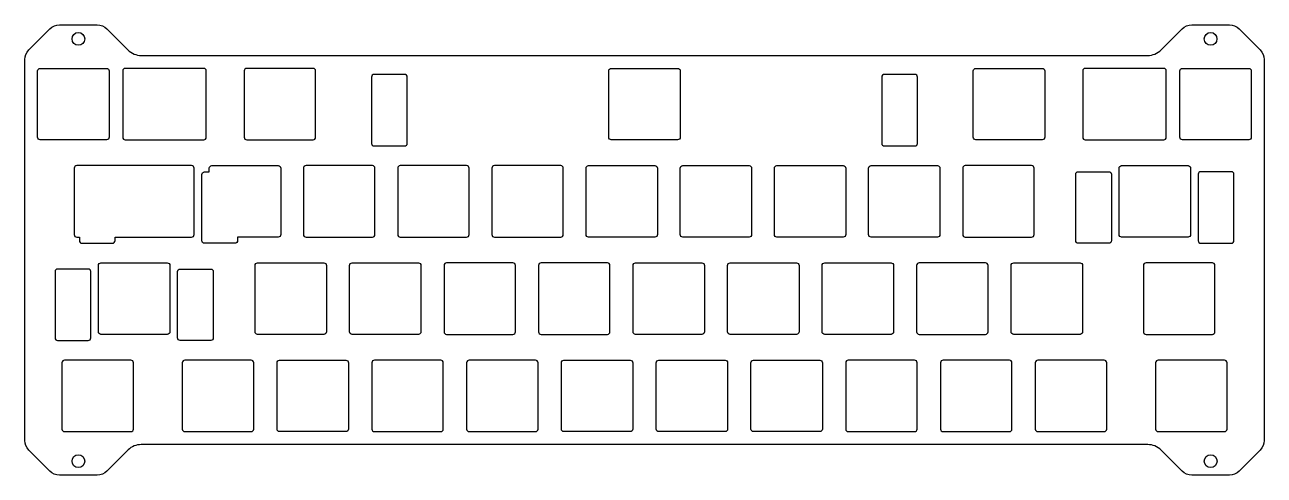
# Model space of a CAD drawing. Header units: millimetres. Extents: x -233 to 10, y -16 to 73.
import ezdxf

# ---------------------------------------------------------------- set-up
doc = ezdxf.new("R2010")
doc.units = ezdxf.units.MM
doc.layers.get('0').update_dxf_attribs({"linetype": 'CONTINUOUS'})

msp = doc.modelspace()

# ---------------------------------------------------------------- linework, layer by layer
for points in [[(-213.15, 67.75, 0.198912), (-210.55, 66.67), (-13.29, 66.67, 0.198912), (-10.69, 67.75), (-6.55, 71.89, -0.198912), (-4.66, 72.67), (2.71, 72.67, -0.198912), (4.6, 71.89), (8.74, 67.75, -0.198912), (9.52, 65.86), (9.52, -8.71, -0.198912), (8.74, -10.6), (4.6, -14.74, -0.198912), (2.71, -15.53), (-4.66, -15.53, -0.198912), (-6.55, -14.74), (-10.69, -10.6, 0.198912), (-13.29, -9.53), (-210.55, -9.53, 0.195722), (-213.11, -10.57, -0.00003), (-213.11, -10.57), (-217.29, -14.74, -0.198912), (-219.18, -15.53), (-226.55, -15.53, -0.198912), (-228.44, -14.74), (-232.58, -10.6, -0.198912), (-233.36, -8.71), (-233.36, 65.86, -0.198912), (-232.58, 67.75), (-228.44, 71.89, -0.198912), (-226.55, 72.67), (-219.18, 72.67, -0.198912), (-217.29, 71.89)], [(-230.84, 50.65), (-230.84, 63.65, -0.414214), (-230.34, 64.15), (-217.34, 64.15, -0.414214), (-216.84, 63.65), (-216.84, 50.65, -0.414214), (-217.34, 50.15), (-230.34, 50.15, -0.414214)], [(-198.29, 50.15, 0.414214), (-197.79, 50.65), (-197.79, 63.65, 0.414214), (-198.29, 64.15), (-213.67, 64.15, 0.414214), (-214.17, 63.65), (-214.17, 50.65, 0.414214), (-213.67, 50.15)], [(-176.86, 50.15, 0.414214), (-176.36, 50.65), (-176.36, 63.65, 0.414214), (-176.86, 64.15), (-189.86, 64.15, 0.414214), (-190.36, 63.65), (-190.36, 50.65, 0.414214), (-189.86, 50.15)], [(-105.42, 50.15), (-118.42, 50.15, -0.414214), (-118.92, 50.65), (-118.92, 63.65, -0.414214), (-118.42, 64.15), (-105.42, 64.15, -0.414214), (-104.92, 63.65), (-104.92, 50.65, -0.414214)], [(-46.98, 64.15), (-33.98, 64.15, -0.414214), (-33.48, 63.65), (-33.48, 50.65, -0.414214), (-33.98, 50.15), (-46.98, 50.15, -0.414214), (-47.48, 50.65), (-47.48, 63.65, -0.414214)], [(-9.67, 63.65, 0.414214), (-10.17, 64.15), (-25.55, 64.15, 0.414214), (-26.05, 63.65), (-26.05, 50.65, 0.414214), (-25.55, 50.15), (-10.17, 50.15, 0.414214), (-9.67, 50.65)], [(6.5, 50.15), (-6.5, 50.15, -0.414214), (-7, 50.65), (-7, 63.65, -0.414214), (-6.5, 64.15), (6.5, 64.15, -0.414214), (7, 63.65), (7, 50.65, -0.414214)], [(-165.42, 49.45, 0.414214), (-164.92, 48.95), (-158.92, 48.95, 0.414214), (-158.42, 49.45), (-158.42, 62.45, 0.414214), (-158.92, 62.95), (-164.92, 62.95, 0.414214), (-165.42, 62.45)], [(-58.42, 62.45, 0.414214), (-58.92, 62.95), (-64.92, 62.95, 0.414214), (-65.42, 62.45), (-65.42, 49.45, 0.414214), (-64.92, 48.95), (-58.92, 48.95, 0.414214), (-58.42, 49.45)], [(-223.19, 45.1, 0.414214), (-223.69, 44.6), (-223.69, 31.6, 0.414214), (-223.19, 31.1), (-222.67, 31.1), (-222.67, 30.4, 0.414214), (-222.17, 29.9), (-216.17, 29.9, 0.414214), (-215.67, 30.4), (-215.67, 31.1), (-200.67, 31.1, 0.414214), (-200.17, 31.6), (-200.17, 44.6, 0.414214), (-200.67, 45.1)], [(-197.2, 43.85), (-197.2, 44.6, -0.414214), (-196.7, 45.1), (-183.7, 45.1, -0.414214), (-183.2, 44.6), (-183.2, 31.6, -0.414214), (-183.7, 31.1), (-191.67, 31.1), (-191.67, 30.4, -0.414214), (-192.17, 29.9), (-198.17, 29.9, -0.414214), (-198.67, 30.4), (-198.67, 43.35, -0.414214), (-198.17, 43.85)], [(-165.25, 31.1, 0.414214), (-164.75, 31.6), (-164.75, 44.6, 0.414214), (-165.25, 45.1), (-178.25, 45.1, 0.414214), (-178.75, 44.6), (-178.75, 31.6, 0.414214), (-178.25, 31.1)], [(-160.29, 31.6, 0.414214), (-159.79, 31.1), (-146.79, 31.1, 0.414214), (-146.29, 31.6), (-146.29, 44.6, 0.414214), (-146.79, 45.1), (-159.79, 45.1, 0.414214), (-160.29, 44.6)], [(-128.34, 31.1, 0.414214), (-127.84, 31.6), (-127.84, 44.6, 0.414214), (-128.34, 45.1), (-141.34, 45.1, 0.414214), (-141.84, 44.6), (-141.84, 31.6, 0.414214), (-141.34, 31.1)], [(-123.38, 31.6), (-123.38, 44.6, -0.414214), (-122.88, 45.1), (-109.88, 45.1, -0.414214), (-109.38, 44.6), (-109.38, 31.6, -0.414214), (-109.88, 31.1), (-122.88, 31.1, -0.414214)], [(-104.93, 31.6), (-104.93, 44.6, -0.414214), (-104.43, 45.1), (-91.43, 45.1, -0.414214), (-90.93, 44.6), (-90.93, 31.6, -0.414214), (-91.43, 31.1), (-104.43, 31.1, -0.414214)], [(-86.47, 31.6), (-86.47, 44.6, -0.414214), (-85.97, 45.1), (-72.97, 45.1, -0.414214), (-72.47, 44.6), (-72.47, 31.6, -0.414214), (-72.97, 31.1), (-85.97, 31.1, -0.414214)], [(-68.02, 31.6), (-68.02, 44.6, -0.414214), (-67.52, 45.1), (-54.52, 45.1, -0.414214), (-54.02, 44.6), (-54.02, 31.6, -0.414214), (-54.52, 31.1), (-67.52, 31.1, -0.414214)], [(-35.56, 44.6, 0.414214), (-36.06, 45.1), (-49.06, 45.1, 0.414214), (-49.56, 44.6), (-49.56, 31.6, 0.414214), (-49.06, 31.1), (-36.06, 31.1, 0.414214), (-35.56, 31.6)], [(-20.41, 43.4), (-20.41, 30.4, -0.414214), (-20.91, 29.9), (-26.91, 29.9, -0.414214), (-27.41, 30.4), (-27.41, 43.4, -0.414214), (-26.91, 43.9), (-20.91, 43.9, -0.414214)], [(-18.91, 31.6), (-18.91, 44.6, -0.414214), (-18.41, 45.1), (-5.41, 45.1, -0.414214), (-4.91, 44.6), (-4.91, 31.6, -0.414214), (-5.41, 31.1), (-18.41, 31.1, -0.414214)], [(3.59, 43.4, 0.414214), (3.09, 43.9), (-2.91, 43.9, 0.414214), (-3.41, 43.4), (-3.41, 30.4, 0.414214), (-2.91, 29.9), (3.09, 29.9, 0.414214), (3.59, 30.4)], [(-226.93, 24.85, 0.414214), (-227.43, 24.35), (-227.43, 11.35, 0.414214), (-226.93, 10.85), (-220.93, 10.85, 0.414214), (-220.43, 11.35), (-220.43, 24.35, 0.414214), (-220.93, 24.85)], [(-218.93, 12.55), (-218.93, 25.55, -0.414214), (-218.43, 26.05), (-205.43, 26.05, -0.414214), (-204.93, 25.55), (-204.93, 12.55, -0.414214), (-205.43, 12.05), (-218.43, 12.05, -0.414214)], [(-203.43, 11.35), (-203.43, 24.35, -0.414214), (-202.93, 24.85), (-196.93, 24.85, -0.414214), (-196.43, 24.35), (-196.43, 11.35, -0.414214), (-196.93, 10.85), (-202.93, 10.85, -0.414214)], [(-174.24, 25.55), (-174.24, 12.55, -0.414214), (-174.74, 12.05), (-187.74, 12.05, -0.414214), (-188.24, 12.55), (-188.24, 25.55, -0.414214), (-187.74, 26.05), (-174.74, 26.05, -0.414214)], [(-169.72, 12.55), (-169.72, 25.55, -0.414214), (-169.22, 26.05), (-156.22, 26.05, -0.414214), (-155.72, 25.55), (-155.72, 12.55, -0.414214), (-156.22, 12.05), (-169.22, 12.05, -0.414214)], [(-137.2, 25.55, 0.414214), (-137.7, 26.05), (-150.7, 26.05, 0.414214), (-151.2, 25.55), (-151.2, 12.55, 0.414214), (-150.7, 12.05), (-137.7, 12.05, 0.414214), (-137.2, 12.55)], [(-132.18, 26.05, 0.414214), (-132.68, 25.55), (-132.68, 12.55, 0.414214), (-132.18, 12.05), (-119.18, 12.05, 0.414214), (-118.68, 12.55), (-118.68, 25.55, 0.414214), (-119.18, 26.05)], [(-100.16, 25.55), (-100.16, 12.55, -0.414214), (-100.66, 12.05), (-113.66, 12.05, -0.414214), (-114.16, 12.55), (-114.16, 25.55, -0.414214), (-113.66, 26.05), (-100.66, 26.05, -0.414214)], [(-82.14, 12.05), (-95.14, 12.05, -0.414214), (-95.64, 12.55), (-95.64, 25.55, -0.414214), (-95.14, 26.05), (-82.14, 26.05, -0.414214), (-81.64, 25.55), (-81.64, 12.55, -0.414214)], [(-77.11, 12.55), (-77.11, 25.55, -0.414214), (-76.61, 26.05), (-63.61, 26.05, -0.414214), (-63.11, 25.55), (-63.11, 12.55, -0.414214), (-63.61, 12.05), (-76.61, 12.05, -0.414214)], [(-58.59, 12.55, 0.414214), (-58.09, 12.05), (-45.09, 12.05, 0.414214), (-44.59, 12.55), (-44.59, 25.55, 0.414214), (-45.09, 26.05), (-58.09, 26.05, 0.414214), (-58.59, 25.55)], [(-26.07, 25.55), (-26.07, 12.55, -0.414214), (-26.57, 12.05), (-39.57, 12.05, -0.414214), (-40.07, 12.55), (-40.07, 25.55, -0.414214), (-39.57, 26.05), (-26.57, 26.05, -0.414214)], [(-0.64, 12.05, 0.414214), (-0.14, 12.55), (-0.14, 25.55, 0.414214), (-0.64, 26.05), (-13.64, 26.05, 0.414214), (-14.14, 25.55), (-14.14, 12.55, 0.414214), (-13.64, 12.05)], [(-212.07, 6.5, 0.414214), (-212.57, 7), (-225.58, 7, 0.414214), (-226.08, 6.5), (-226.08, -6.5, 0.414214), (-225.58, -7), (-212.57, -7, 0.414214), (-212.07, -6.5)], [(-189, -7, 0.414214), (-188.5, -6.5), (-188.5, 6.5, 0.414214), (-189, 7), (-202, 7, 0.414214), (-202.5, 6.5), (-202.5, -6.5, 0.414214), (-202, -7)], [(-183.93, -6.5), (-183.93, 6.5, -0.414214), (-183.43, 7), (-170.43, 7, -0.414214), (-169.93, 6.5), (-169.93, -6.5, -0.414214), (-170.43, -7), (-183.43, -7, -0.414214)], [(-164.85, 7, 0.414214), (-165.35, 6.5), (-165.35, -6.5, 0.414214), (-164.85, -7), (-151.85, -7, 0.414214), (-151.35, -6.5), (-151.35, 6.5, 0.414214), (-151.85, 7)], [(-132.78, 6.5, 0.414214), (-133.28, 7), (-146.28, 7, 0.414214), (-146.78, 6.5), (-146.78, -6.5, 0.414214), (-146.28, -7), (-133.28, -7, 0.414214), (-132.78, -6.5)], [(-128.21, -6.5), (-128.21, 6.5, -0.414214), (-127.71, 7), (-114.71, 7, -0.414214), (-114.21, 6.5), (-114.21, -6.5, -0.414214), (-114.71, -7), (-127.71, -7, -0.414214)], [(-95.63, 6.5), (-95.63, -6.5, -0.414214), (-96.13, -7), (-109.13, -7, -0.414214), (-109.63, -6.5), (-109.63, 6.5, -0.414214), (-109.13, 7), (-96.13, 7, -0.414214)], [(-77.06, 6.5), (-77.06, -6.5, -0.414214), (-77.56, -7), (-90.56, -7, -0.414214), (-91.06, -6.5), (-91.06, 6.5, -0.414214), (-90.56, 7), (-77.56, 7, -0.414214)], [(-58.98, -7, 0.414214), (-58.48, -6.5), (-58.48, 6.5, 0.414214), (-58.98, 7), (-71.98, 7, 0.414214), (-72.48, 6.5), (-72.48, -6.5, 0.414214), (-71.98, -7)], [(-53.91, -6.5, 0.414214), (-53.41, -7), (-40.41, -7, 0.414214), (-39.91, -6.5), (-39.91, 6.5, 0.414214), (-40.41, 7), (-53.41, 7, 0.414214), (-53.91, 6.5)], [(-35.34, -6.5, 0.414214), (-34.84, -7), (-21.84, -7, 0.414214), (-21.34, -6.5), (-21.34, 6.5, 0.414214), (-21.84, 7), (-34.84, 7, 0.414214), (-35.34, 6.5)], [(2.24, 6.5, 0.414214), (1.74, 7), (-11.26, 7, 0.414214), (-11.76, 6.5), (-11.76, -6.5, 0.414214), (-11.26, -7), (1.74, -7, 0.414214), (2.24, -6.5)]]:
    msp.add_lwpolyline(points, format="xyb", close=True)
for centre in [(-222.86, 69.92), (-0.98, 69.92), (-222.86, -12.78), (-0.97, -12.78)]:
    msp.add_circle(centre, 1.25)

doc.saveas('drawing.dxf')
